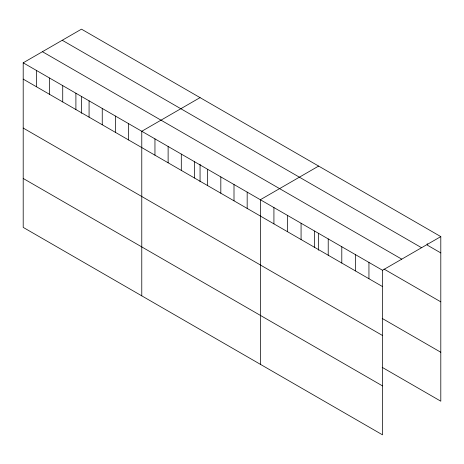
<?xml version="1.0" encoding="UTF-8"?>
<svg xmlns="http://www.w3.org/2000/svg" width="464" height="464" viewBox="0 0 464 464"><rect width="100%" height="100%" fill="white"/><g stroke="black" fill="none" stroke-linecap="round" stroke-linejoin="round"><path stroke-width="0.7" d="M23.2 62.808L382.516 270.263L382.516 434.838L23.2 227.389L23.2 62.808L81.484 29.162L440.8 236.611L440.8 401.192L382.185 367.349M200.059 97.62L141.775 131.271L141.775 295.846M318.635 166.077L260.35 199.729L260.35 364.304M382.516 270.263L440.8 236.611M440.8 252.921L427.228 245.085L427.228 243.664M62.251 40.264L421.567 247.718M42.433 51.707L401.749 259.156M384.035 269.074L440.8 301.849M23.2 79.118L382.516 286.566M382.185 318.42L440.8 352.257M23.2 128.047L382.516 335.495M23.2 178.46L382.516 385.909M368.944 262.427L368.944 278.731M355.372 254.585L355.372 270.895M341.794 246.749L341.794 263.059M328.222 238.914L328.222 255.217M318.635 233.415L318.635 250.218M314.644 231.078L314.644 247.382M301.072 223.242L301.072 239.546M287.5 215.4L287.5 231.71M273.922 207.565L273.922 223.874M247.173 192.119L247.173 208.429M234.001 184.515L234.001 200.819M220.823 176.912L220.823 193.215M207.652 169.302L207.652 185.606M200.059 164.256L200.059 181.76M194.474 161.698L194.474 178.002M181.302 154.089L181.302 170.398M168.125 146.485L168.125 162.789M154.953 138.875L154.953 155.185M128.598 123.662L128.598 139.971M115.426 116.058L115.426 132.362M102.248 108.448L102.248 124.758M89.076 100.845L89.076 117.148M81.484 96.5L81.484 113.303M75.899 93.235L75.899 109.545M62.727 85.631L62.727 101.935M49.549 78.022L49.549 94.331M36.378 70.418L36.378 86.722"/></g></svg>
